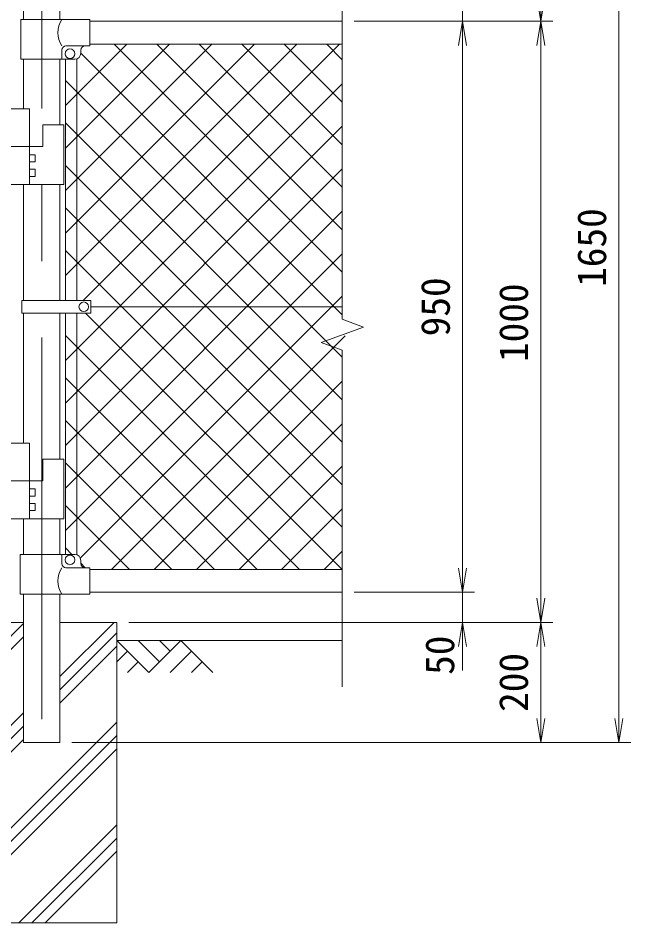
# Model space of a CAD drawing. Units: millimetres, scale not verified. Extents: x -4200 to 4200, y -2970 to 2970.
# Drawn here: x -1584 to -564, y -789 to 717 of the extents above; entities that cross this region are included whole.
import ezdxf
from ezdxf.enums import TextEntityAlignment as Align

# ---------------------------------------------------------------- set-up
doc = ezdxf.new("R2010")
doc.units = ezdxf.units.MM
doc.header["$LTSCALE"] = 20
doc.linetypes.add('USER1', pattern=[50.8, 31.75, -6.35, 6.35, -6.35])
for name, color, linetype, lineweight in [('0-3_D-BMK', 2, 'USER1', 13), ('0-4_D-STR1', 1, 'Continuous', 18), ('0-5_D-STR3', 3, 'Continuous', 13), ('0-6_D-STR-DIM', 7, 'Continuous', 9), ('0-7_0', 7, 'Continuous', 9), ('0-8_D-STR4', 7, 'Continuous', 9), ('0-9_D-BGD', 7, 'Continuous', 9), ('0-A_D-DCR-HCH', 7, 'Continuous', 9), ('0-B_D-STR2', 7, 'Continuous', 9)]:
    doc.layers.add(name, color=color, linetype=linetype, lineweight=lineweight)
doc.styles.add('ＭＳ ゴシック', font='')
doc.styles.get('ＭＳ ゴシック').set_extended_font_data('MS Gothic')

# ---------------------------------------------------------------- blocks, each defined once
blk = doc.blocks.new('_Open')
at = {"layer": '0-7_0'}
blk.add_line((-20, 3.33), (0, 0), dxfattribs=at)
blk.add_lwpolyline([(-20, -3.33), (0, 0), (-20, 0)], dxfattribs=at)

msp = doc.modelspace()

# ---------------------------------------------------------------- linework, layer by layer
at = {"layer": '0-3_D-BMK'}
msp.add_line((-1544.32, 1201.52), (-1544.32, -518.63), dxfattribs=at)
at = {"layer": '0-4_D-STR1'}
for p, q in [((-1574.57, 1150.37), (-1574.57, 714.37)), ((-1514.07, 1150.37), (-1514.07, 714.37)), ((-1464.32, 711.37), (-1044.32, 711.37)), ((-1464.32, 673.37), (-1044.32, 673.37)), ((-1574.57, 648.37), (-1574.57, 565.87)), ((-1514.07, 648.37), (-1514.07, 538.87)), ((-1574.57, 439.87), (-1574.57, 246.87)), ((-1514.07, 439.87), (-1514.07, 246.87)), ((-1574.57, 225.87), (-1574.57, 9.77)), ((-1514.07, 225.87), (-1514.07, -17.23)), ((-1574.57, -116.23), (-1574.57, -175.63)), ((-1514.07, -116.23), (-1514.07, -175.63)), ((-1464.32, -200.63), (-1044.32, -200.63)), ((-1464.32, -238.63), (-1044.32, -238.63)), ((-1574.57, -241.63), (-1574.57, -488.63)), ((-1514.07, -241.63), (-1514.07, -488.63)), ((-1574.57, -488.63), (-1514.07, -488.63))]:
    msp.add_line(p, q, dxfattribs=at)
at = {"layer": '0-5_D-STR3'}
for p, q in [((-1579.02, 714.37), (-1464.32, 714.37)), ((-1579.02, 648.37), (-1579.02, 714.37)), ((-1464.32, 670.37), (-1464.32, 714.37)), ((-1510.92, 648.37), (-1510.92, 663.37)), ((-1503.92, 670.37), (-1464.32, 670.37)), ((-1479.32, 658.37), (-1479.32, 663.37)), ((-1579.02, 648.37), (-1489.32, 648.37)), ((-1504.82, 648.37), (-1504.82, 246.87)), ((-1485.82, 649), (-1485.82, 246.87)), ((-1564.57, 565.87), (-1645.57, 565.87)), ((-1564.57, 565.87), (-1564.57, 439.87)), ((-1507.57, 538.87), (-1542.57, 538.87)), ((-1542.57, 538.87), (-1542.57, 502.87)), ((-1507.57, 538.87), (-1507.57, 439.87)), ((-1542.57, 502.87), (-1620.57, 502.87)), ((-1564.57, 489.37), (-1555.07, 489.37)), ((-1555.07, 477.37), (-1555.07, 489.37)), ((-1564.57, 477.37), (-1555.07, 477.37)), ((-1564.57, 465.37), (-1555.07, 465.37)), ((-1564.57, 453.37), (-1555.07, 453.37)), ((-1555.07, 453.37), (-1555.07, 465.37)), ((-1507.57, 439.87), (-1598.57, 439.87)), ((-1577.12, 225.87), (-1577.12, 246.87)), ((-1462.33, 246.87), (-1577.12, 246.87)), ((-1462.33, 225.87), (-1462.33, 246.87)), ((-1462.33, 225.87), (-1577.12, 225.87)), ((-1504.82, 225.87), (-1504.82, -175.63)), ((-1485.82, 225.87), (-1485.82, -176.27)), ((-1462.33, 236.37), (-1044.32, 236.37)), ((-1564.57, 9.77), (-1645.57, 9.77)), ((-1564.57, 9.77), (-1564.57, -116.23)), ((-1507.57, -17.23), (-1542.57, -17.23)), ((-1542.57, -17.23), (-1542.57, -53.23)), ((-1507.57, -17.23), (-1507.57, -116.23)), ((-1542.57, -53.23), (-1620.57, -53.23)), ((-1564.57, -66.73), (-1555.07, -66.73)), ((-1555.07, -78.73), (-1555.07, -66.73)), ((-1564.57, -78.73), (-1555.07, -78.73)), ((-1564.57, -90.73), (-1555.07, -90.73)), ((-1564.57, -102.73), (-1555.07, -102.73)), ((-1555.07, -102.73), (-1555.07, -90.73)), ((-1507.57, -116.23), (-1598.57, -116.23)), ((-1580.02, -175.63), (-1489.32, -175.63)), ((-1580.02, -175.63), (-1580.02, -241.63)), ((-1510.92, -175.63), (-1510.92, -190.63)), ((-1479.32, -185.63), (-1479.32, -190.63)), ((-1503.92, -197.63), (-1464.32, -197.63)), ((-1464.32, -197.63), (-1464.32, -241.63)), ((-1580.02, -241.63), (-1464.32, -241.63))]:
    msp.add_line(p, q, dxfattribs=at)
for centre in [(-1497.32, 657.37), (-1474.33, 236.37), (-1497.32, -184.63)]:
    msp.add_circle(centre, 8, dxfattribs=at)
for centre, radius, start, end in [((-1476.71, 692.37), 40.68, 147.25964, 212.74036), ((-1503.92, 663.37), 7, 90, 180), ((-1472.32, 663.37), 7, 90, 180), ((-1489.32, 658.37), 10, 270, 0), ((-1489.32, -185.63), 10, 0, 90), ((-1503.92, -190.63), 7, 180, 270), ((-1472.32, -190.63), 7, 180, 270), ((-1476.71, -219.63), 40.68, 147.25964, 212.74036)]:
    msp.add_arc(centre, radius, start, end, dxfattribs=at)
at = {"layer": '0-6_D-STR-DIM'}
for p, q in [((-1044.32, 1201.52), (-1044.32, 215.59)), ((-584.32, 1121.37), (-584.32, -448.63)), ((-844.32, 711.37), (-844.32, 811.37)), ((-1024.32, 711.37), (-824.32, 711.37)), ((-1024.32, 711.37), (-694.32, 711.37)), ((-1004.32, 711.37), (-824.32, 711.37)), ((-1004.32, 711.37), (-694.32, 711.37)), ((-844.32, 671.37), (-844.32, -198.63)), ((-844.32, 671.37), (-844.32, 631.37)), ((-714.32, 671.37), (-714.32, -248.63)), ((-1009.08, 202.77), (-1044.32, 215.59)), ((-1079.56, 177.12), (-1009.08, 202.77)), ((-1044.32, 164.29), (-1079.56, 177.12)), ((-1044.32, 164.29), (-1044.32, -395.94)), ((-844.32, -198.63), (-844.32, -158.63)), ((-1024.32, -238.63), (-824.32, -238.63)), ((-1004.32, -238.63), (-824.32, -238.63)), ((-844.32, -238.63), (-844.32, -288.63)), ((-1399.32, -288.63), (-824.32, -288.63)), ((-1399.32, -288.63), (-694.32, -288.63)), ((-1379.32, -288.63), (-694.32, -288.63)), ((-844.32, -328.63), (-844.32, -368.63)), ((-714.32, -328.63), (-714.32, -448.63)), ((-1494.07, -488.63), (-694.32, -488.63)), ((-1494.07, -488.63), (-564.32, -488.63))]:
    msp.add_line(p, q, dxfattribs=at)
at = {"layer": '0-8_D-STR4'}
for p, q in [((-1574.57, -288.63), (-1669.32, -288.63)), ((-1419.32, -288.63), (-1514.07, -288.63)), ((-1419.32, -288.63), (-1419.32, -788.63)), ((-1419.32, -788.63), (-1669.32, -788.63))]:
    msp.add_line(p, q, dxfattribs=at)
at = {"layer": '0-9_D-BGD'}
msp.add_line((-1044.32, -318.63), (-1419.32, -318.63), dxfattribs=at)
at = {"layer": '0-A_D-DCR-HCH'}
for p, q in [((-1669.32, -385.33), (-1574.57, -290.58)), ((-1514.07, -378.69), (-1424.01, -288.63)), ((-1669.32, -407.43), (-1574.57, -312.68)), ((-1514.07, -400.79), (-1419.32, -306.04)), ((-1514.07, -422.89), (-1419.32, -328.14)), ((-1366.11, -371.84), (-1419.32, -318.63)), ((-1348.37, -354.11), (-1383.85, -318.63)), ((-1312.9, -318.63), (-1366.11, -371.84)), ((-1330.54, -336.46), (-1348.37, -318.63)), ((-1312.9, -318.63), (-1259.69, -371.84)), ((-1401.58, -336.37), (-1419.32, -354.03)), ((-1295.16, -336.37), (-1330.8, -371.84)), ((-1383.85, -354.11), (-1401.67, -371.84)), ((-1277.42, -354.11), (-1295.24, -371.84)), ((-1669.32, -533.94), (-1574.57, -439.19)), ((-1669.32, -704.65), (-1419.32, -454.65)), ((-1669.32, -556.04), (-1574.57, -461.29)), ((-1669.32, -726.75), (-1419.32, -476.75)), ((-1669.32, -578.14), (-1574.57, -483.39)), ((-1669.32, -748.84), (-1419.32, -498.84)), ((-1582.6, -788.63), (-1419.32, -625.36)), ((-1560.5, -788.63), (-1419.32, -647.46)), ((-1538.4, -788.63), (-1419.32, -669.55))]:
    msp.add_line(p, q, dxfattribs=at)
at = {"layer": '0-B_D-STR2'}
for p, q in [((-1504.82, 571.19), (-1402.64, 673.37)), ((-1504.82, 500.48), (-1331.93, 673.37)), ((-1504.82, 429.77), (-1261.22, 673.37)), ((-1504.82, 359.06), (-1190.51, 673.37)), ((-1504.82, 288.35), (-1119.8, 673.37)), ((-1475.59, 246.87), (-1049.09, 673.37)), ((-1044.32, 293.91), (-1423.78, 673.37)), ((-1044.32, 364.62), (-1353.06, 673.37)), ((-1044.32, 435.34), (-1282.35, 673.37)), ((-1044.32, 506.05), (-1211.64, 673.37)), ((-1044.32, 576.76), (-1140.93, 673.37)), ((-1044.32, 647.47), (-1070.22, 673.37)), ((-1044.32, 223.2), (-1479.32, 658.2)), ((-1044.32, 152.49), (-1504.82, 612.99)), ((-1504.82, 146.93), (-1044.32, 607.43)), ((-1044.32, 81.78), (-1504.82, 542.28)), ((-1504.82, 76.21), (-1044.32, 536.71)), ((-1044.32, 11.07), (-1504.82, 471.57)), ((-1504.82, 5.5), (-1044.32, 466)), ((-1044.32, -59.64), (-1504.82, 400.86)), ((-1504.82, -65.21), (-1044.32, 395.29)), ((-1044.32, -130.35), (-1504.82, 330.15)), ((-1504.82, -135.92), (-1044.32, 324.58)), ((-1480.06, -181.86), (-1044.32, 253.87)), ((-1044.75, -200.63), (-1471.25, 225.87)), ((-1115.46, -200.63), (-1504.82, 188.73)), ((-1428.12, -200.63), (-1039.35, 188.13)), ((-1186.17, -200.63), (-1504.82, 118.02)), ((-1357.41, -200.63), (-1044.32, 112.45)), ((-1256.88, -200.63), (-1504.82, 47.31)), ((-1286.69, -200.63), (-1044.32, 41.74)), ((-1327.59, -200.63), (-1504.29, -23.93)), ((-1215.98, -200.63), (-1044.32, -28.97)), ((-1398.3, -200.63), (-1504.82, -94.11)), ((-1145.27, -200.63), (-1044.32, -99.68)), ((-1494.01, -175.63), (-1504.82, -164.82)), ((-1074.56, -200.63), (-1044.32, -170.39)), ((-1472.01, -197.63), (-1479.32, -190.32))]:
    msp.add_line(p, q, dxfattribs=at)

# ---------------------------------------------------------------- block references
at = {"layer": '0-6_D-STR-DIM', "xscale": 2, "yscale": 2}
for p, rotation in [((-714.32, 711.37), 270), ((-844.32, 711.37), 90), ((-844.32, 711.37), 90), ((-714.32, 711.37), 90), ((-844.32, -238.63), 270), ((-844.32, -238.63), 270), ((-714.32, -288.63), 270), ((-844.32, -288.63), 90), ((-714.32, -288.63), 90), ((-714.32, -488.63), 270), ((-584.32, -488.63), 270)]:
    msp.add_blockref('_Open', p, dxfattribs=dict(at, rotation=rotation))

# ---------------------------------------------------------------- texts
at = {"layer": '0-6_D-STR-DIM', "style": 'ＭＳ ゴシック'}
for s, p in [('1650', (-591.07, 269.47)), ('950', (-851.07, 187.24)), ('1000', (-721.07, 144.47)), ('50', (-843.79, -376.01)), ('200', (-721.07, -437.63))]:
    msp.add_text(s, height=48.09, rotation=90, dxfattribs=at).set_placement(p, align=Align.BOTTOM_LEFT)

doc.saveas('drawing.dxf')
